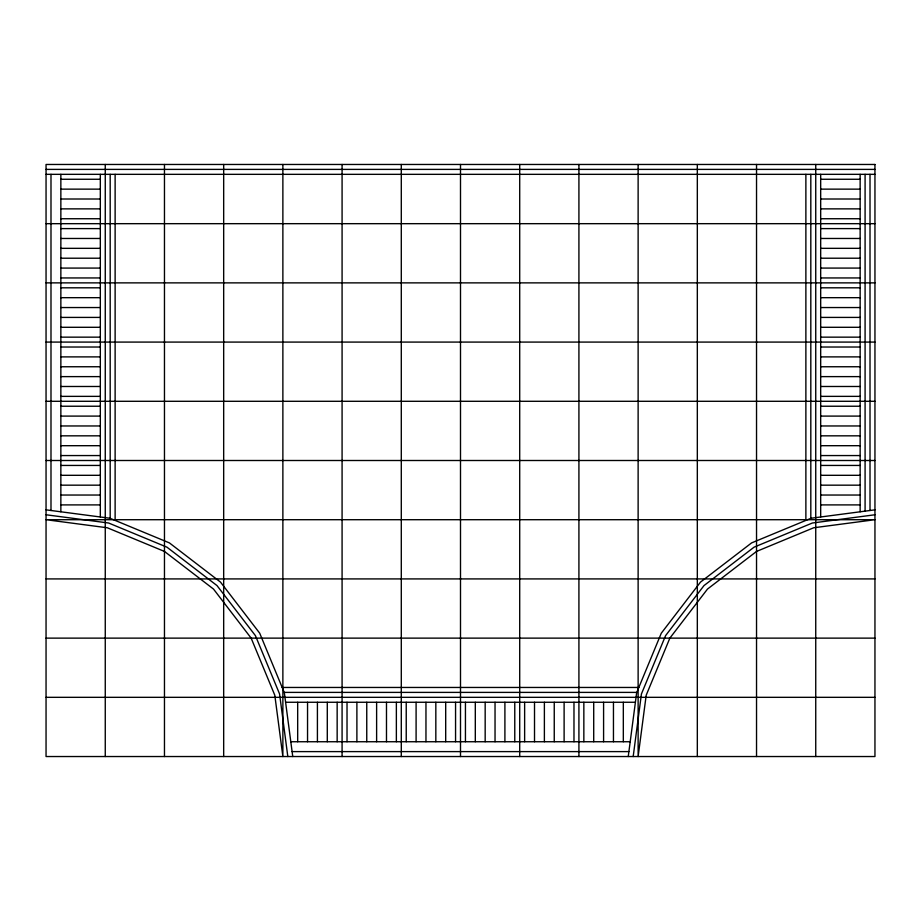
<?xml version="1.0" encoding="UTF-8"?>
<svg xmlns="http://www.w3.org/2000/svg" width="921" height="921" viewBox="0 0 921 921"><rect width="100%" height="100%" fill="white"/><g stroke="black" fill="none" stroke-linecap="round" stroke-linejoin="round"><path stroke-width="1.38" d="M628.249 756.532L636.664 692.684L661.301 633.188L700.513 582.095L751.605 542.895L811.102 518.247L874.95 509.843M633.188 756.532L641.43 693.962L665.572 635.651L704.001 585.583L754.069 547.166L812.38 523.013L874.95 514.77M46.05 169.395L874.95 169.395M46.05 174.334L874.95 174.334M60.855 179.261L100.32 179.261M820.68 179.261L860.145 179.261M60.855 189.139L100.32 189.139M820.68 189.139L860.145 189.139M60.855 199.005L100.32 199.005M820.68 199.005L860.145 199.005M60.855 208.871L100.32 208.871M820.68 208.871L860.145 208.871M60.855 218.738L100.32 218.738M820.68 218.738L860.145 218.738M46.05 223.676L874.95 223.676M60.855 228.604L100.32 228.604M820.68 228.604L860.145 228.604M60.855 238.47L100.32 238.47M820.68 238.47L860.145 238.47M60.855 248.336L100.32 248.336M820.68 248.336L860.145 248.336M60.855 258.214L100.32 258.214M820.68 258.214L860.145 258.214M60.855 268.08L100.32 268.08M820.68 268.08L860.145 268.08M60.855 277.946L100.32 277.946M820.68 277.946L860.145 277.946M46.05 282.874L874.95 282.874M60.855 287.812L100.32 287.812M820.68 287.812L860.145 287.812M60.855 297.679L100.32 297.679M820.68 297.679L860.145 297.679M60.855 307.545L100.32 307.545M820.68 307.545L860.145 307.545M60.855 317.411L100.32 317.411M820.68 317.411L860.145 317.411M60.855 327.289L100.32 327.289M820.68 327.289L860.145 327.289M60.855 337.155L100.32 337.155M820.68 337.155L860.145 337.155M46.05 342.082L874.95 342.082M60.855 347.021L100.32 347.021M820.68 347.021L860.145 347.021M60.855 356.888L100.32 356.888M820.68 356.888L860.145 356.888M60.855 366.754L100.32 366.754M820.68 366.754L860.145 366.754M60.855 376.62L100.32 376.62M820.68 376.62L860.145 376.62M60.855 386.486L100.32 386.486M820.68 386.486L860.145 386.486M60.855 396.364L100.32 396.364M820.68 396.364L860.145 396.364M46.05 401.291L874.95 401.291M60.855 406.23L100.32 406.23M820.68 406.23L860.145 406.23M60.855 416.096L100.32 416.096M820.68 416.096L860.145 416.096M60.855 425.963L100.32 425.963M820.68 425.963L860.145 425.963M60.855 435.829L100.32 435.829M820.68 435.829L860.145 435.829M60.855 445.695L100.32 445.695M820.68 445.695L860.145 445.695M60.855 455.561L100.32 455.561M820.68 455.561L860.145 455.561M46.05 460.5L874.95 460.5M60.855 465.439L100.32 465.439M820.68 465.439L860.145 465.439M60.855 475.305L100.32 475.305M820.68 475.305L860.145 475.305M60.855 485.171L100.32 485.171M820.68 485.171L860.145 485.171M60.855 495.038L100.32 495.038M820.68 495.038L860.145 495.038M60.855 504.904L100.32 504.904M820.68 504.904L860.145 504.904M46.05 578.918L874.95 578.918M46.05 638.126L874.95 638.126M282.171 687.457L638.829 687.457M284.221 692.396L636.779 692.396M46.05 697.324L874.95 697.324M285.602 702.263L635.398 702.263M290.794 741.739L630.206 741.739M292.095 751.605L628.905 751.605M46.05 509.843L109.898 518.247L169.395 542.895L220.487 582.095L259.699 633.188L284.336 692.684L292.751 756.532M46.05 514.77L108.62 523.013L166.931 547.166L216.999 585.583L255.428 635.651L279.57 693.962L287.812 756.532M870.011 174.334L870.011 510.487M865.084 174.334L865.084 511.143M860.145 174.334L860.145 511.788M820.68 174.334L820.68 516.98M815.741 164.468L815.741 756.532M810.814 174.334L810.814 518.362M805.875 174.334L805.875 520.411M756.532 164.468L756.532 756.532M697.324 164.468L697.324 756.532M638.126 164.468L638.126 756.532L646.197 695.24L669.855 638.126L707.489 589.072L756.532 551.437L813.657 527.779L874.95 519.709L46.05 519.709L107.343 527.779L164.468 551.437L213.511 589.072L251.145 638.126L274.803 695.24L282.874 756.532L282.874 164.468M623.321 702.263L623.321 741.739M613.455 702.263L613.455 741.739M603.589 702.263L603.589 741.739M593.711 702.263L593.711 741.739M583.845 702.263L583.845 741.739M578.918 164.468L578.918 756.532M573.979 702.263L573.979 741.739M564.113 702.263L564.113 741.739M554.246 702.263L554.246 741.739M544.38 702.263L544.38 741.739M534.514 702.263L534.514 741.739M524.636 702.263L524.636 741.739M519.709 164.468L519.709 756.532M514.77 702.263L514.77 741.739M504.904 702.263L504.904 741.739M495.038 702.263L495.038 741.739M485.171 702.263L485.171 741.739M475.305 702.263L475.305 741.739M465.439 702.263L465.439 741.739M460.5 164.468L460.5 756.532M455.561 702.263L455.561 741.739M445.695 702.263L445.695 741.739M435.829 702.263L435.829 741.739M425.963 702.263L425.963 741.739M416.096 702.263L416.096 741.739M406.23 702.263L406.23 741.739M401.291 164.468L401.291 756.532M396.364 702.263L396.364 741.739M386.486 702.263L386.486 741.739M376.62 702.263L376.62 741.739M366.754 702.263L366.754 741.739M356.888 702.263L356.888 741.739M347.021 702.263L347.021 741.739M342.082 164.468L342.082 756.532M337.155 702.263L337.155 741.739M327.289 702.263L327.289 741.739M317.411 702.263L317.411 741.739M307.545 702.263L307.545 741.739M297.679 702.263L297.679 741.739M223.676 164.468L223.676 756.532M164.468 164.468L164.468 756.532M115.125 174.334L115.125 520.411M110.186 174.334L110.186 518.362M105.259 164.468L105.259 756.532M100.32 174.334L100.32 516.98M60.855 174.334L60.855 511.788M50.989 174.334L50.989 510.487M874.95 164.468L46.05 164.468L46.05 756.532L874.95 756.532L874.95 164.468"/></g></svg>
